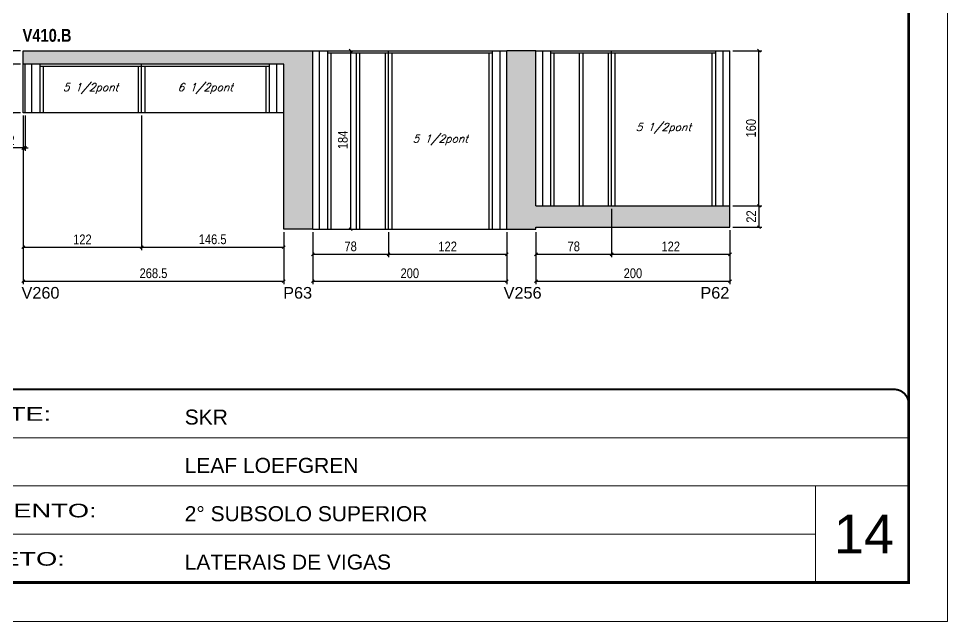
# Model space of a CAD drawing. Extents: x 3309 to 9590, y -2522 to 15424.
# Drawn here: x 5435 to 6393, y 10112 to 10734 of the extents above; entities that cross this region are included whole.
import ezdxf

# ---------------------------------------------------------------- set-up
doc = ezdxf.new("R2010")
doc.units = 0
doc.linetypes.add('CONTINUO', pattern=[0])
doc.linetypes.add('DASHED', pattern=[0.75, 0.5, -0.25])
for name, color, linetype in [('5', 5, 'Continuous'), ('COTA', 241, 'Continuous'), ('NOMENCLATURA', 7, 'Continuous'), ('Painéis', 200, 'Continuous'), ('SARR_2.2x7', 40, 'Continuous'), ('SARR_3.5x7', 81, 'Continuous'), ('texto', 7, 'Continuous')]:
    doc.layers.add(name, color=color, linetype=linetype)
for name, color, linetype, lineweight in [('CARIMBO', 255, 'Continuous', 9), ('Folhas', 255, 'Continuous', 9), ('SARRAFO DE PRESSAO', 251, 'DASHED', 9)]:
    doc.layers.add(name, color=color, linetype=linetype, lineweight=lineweight)
doc.styles.add('ARIAL', font='arial.ttf')
doc.styles.add('COTA TECNICA', font='techl___.ttf', dxfattribs={"height": 10})
doc.styles.add('Romans', font='romans.shx')
doc.styles.get("Standard").update_dxf_attribs({"font": 'arial.ttf'})
doc.styles.add('TECNICA', font='techb___.ttf', dxfattribs={"height": 10})
doc.styles.add('Tecnologia', font='')
doc.styles.get('Tecnologia').set_extended_font_data('Forgotten Futurist')
doc.dimstyles.new('PAINEL', dxfattribs={"dimtxt": 10, "dimasz": 3, "dimexe": 3, "dimexo": 3, "dimgap": 3, "dimtad": 1, "dimdec": 1, "dimzin": 12, "dimdsep": 46, "dimtxsty": 'COTA TECNICA', "dimblk1": 'OBLIQUE', "dimblk2": 'OBLIQUE', "dimsah": 1, "dimcen": 0.9, "dimclrd": 4, "dimclre": 4, "dimclrt": 240, "dimadec": 1, "dimazin": 3, "dimtfac": 1, "dimtdec": 1, "dimtmove": 0, "dimatfit": 3, "dimfxl": 1, "dimtolj": 1, "dimtzin": 12, "dimarcsym": 0})

# ---------------------------------------------------------------- blocks, each defined once
blk = doc.blocks.new('9999999999')
at = {"color": 30, "linetype": 'CONTINUO'}
for p, q in [((98564.56, 34379.64), (99583.98, 34379.64)), ((98564.56, 34329.83), (99487.98, 34329.83)), ((99583.98, 34329.83), (99487.98, 34329.83)), ((99487.98, 34329.83), (99487.98, 34230.21)), ((98564.56, 34280.02), (99487.98, 34280.02))]:
    blk.add_line(p, q, dxfattribs=at)
at = {"color": 30, "linetype": 'CONTINUO', "const_width": 2}
blk.add_lwpolyline([(99583.98, 34230.21), (99583.98, 34414.45, 0.414214), (99568.98, 34429.45), (98228.98, 34429.45, 0.414214), (98213.98, 34414.45), (98213.98, 34245.21, 0.414214), (98228.98, 34230.21), (99583.98, 34230.21)], format="xyb", dxfattribs=at)
at = {"layer": 'Folhas'}
blk.add_lwpolyline([(98138.98, 34190.21), (99623.98, 34190.21), (99623.98, 35240.21), (98138.98, 35240.21)], close=True, dxfattribs=at)
at = {"layer": 'Folhas', "color": 30, "const_width": 3}
blk.add_lwpolyline([(98213.98, 34230.21), (99583.98, 34230.21), (99583.98, 35200.21), (98213.98, 35200.21)], close=True, dxfattribs=at)
at = {"color": 7, "linetype": 'Continuous', "ltscale": 5, "style": 'ARIAL'}
for s, height, p in [('SKR', 15.483, (98837.68, 34393.13)), ('LEAF LOEFGREN', 15.4829, (98837.68, 34343.32)), ('2° SUBSOLO SUPERIOR', 15.4829, (98837.68, 34293.51)), ('LATERAIS DE VIGAS', 15.4829, (98837.68, 34243.7))]:
    blk.add_text(s, height=height, dxfattribs=at).set_placement(p)
at = {"layer": 'Folhas', "color": 7, "style": 'Tecnologia', "width": 1.5}
for s, p in [('CLIENTE:', (98573.65, 34397.17)), ('PAVIMENTO:', (98573.65, 34297.5)), ('PROJETO:', (98573.65, 34247.69))]:
    blk.add_text(s, height=14, dxfattribs=at).set_placement(p)
blk = doc.blocks.new('_Oblique')
at = {"color": 0, "linetype": 'ByBlock', "lineweight": -2}
blk.add_line((-0.5, -0.5), (0.5, 0.5), dxfattribs=at)
blk = doc.blocks.new('*D1054')
at = {"layer": 'COTA', "color": 4, "lineweight": -2, "transparency": 16777216}
for p, q in [((5437.12, 10686.55), (5424.75, 10686.55)), ((5427.75, 10686.55), (5427.75, 10636.55)), ((5437.12, 10636.55), (5424.75, 10636.55))]:
    blk.add_line(p, q, dxfattribs=at)
at = {"layer": 'Defpoints', "color": 0, "transparency": 16777216}
for p in [(5440.12, 10686.55), (5427.75, 10636.55), (5440.12, 10636.55)]:
    blk.add_point(p, dxfattribs=at)
at = {"layer": 'COTA', "color": 4, "lineweight": -2, "transparency": 16777216, "xscale": 3, "yscale": 3, "zscale": 3}
for p, rotation in [((5427.75, 10686.55), 90), ((5427.75, 10636.55), 270)]:
    blk.add_blockref('_Oblique', p, dxfattribs=dict(at, rotation=rotation))
at = {"layer": 'COTA', "color": 240, "transparency": 16777216, "insert": (5419.64, 10661.55), "char_height": 10, "attachment_point": 5, "rotation": 90, "style": 'COTA TECNICA'}
blk.add_mtext('\\A1;50', dxfattribs=at)
blk = doc.blocks.new('*D1055')
at = {"layer": 'COTA', "color": 4, "lineweight": -2, "transparency": 16777216}
for p, q in [((5427.75, 10700.55), (5427.75, 10719.67)), ((5437.12, 10700.55), (5424.75, 10700.55)), ((5427.75, 10686.55), (5427.75, 10700.55)), ((5437.12, 10686.55), (5424.75, 10686.55))]:
    blk.add_line(p, q, dxfattribs=at)
at = {"layer": 'Defpoints', "color": 0, "transparency": 16777216}
for p in [(5427.75, 10700.55), (5440.12, 10700.55), (5440.12, 10686.55)]:
    blk.add_point(p, dxfattribs=at)
at = {"layer": 'COTA', "color": 4, "lineweight": -2, "transparency": 16777216, "xscale": 3, "yscale": 3, "zscale": 3}
for p, rotation in [((5427.75, 10700.55), 90), ((5427.75, 10686.55), 270)]:
    blk.add_blockref('_Oblique', p, dxfattribs=dict(at, rotation=rotation))
at = {"layer": 'COTA', "color": 240, "transparency": 16777216, "insert": (5419.68, 10711.61), "char_height": 10, "attachment_point": 5, "rotation": 90, "style": 'COTA TECNICA'}
blk.add_mtext('\\A1;14', dxfattribs=at)
blk = doc.blocks.new('*D1072')
at = {"layer": 'COTA', "color": 4, "lineweight": -2, "transparency": 16777216}
for p, q in [((5440.12, 10633.55), (5440.12, 10459.93)), ((5708.62, 10513.55), (5708.62, 10459.93)), ((5440.12, 10462.93), (5708.62, 10462.93))]:
    blk.add_line(p, q, dxfattribs=at)
at = {"layer": 'Defpoints', "color": 0, "transparency": 16777216}
for p in [(5440.12, 10636.55), (5708.62, 10516.55), (5708.62, 10462.93)]:
    blk.add_point(p, dxfattribs=at)
at = {"layer": 'COTA', "color": 4, "lineweight": -2, "transparency": 16777216, "xscale": 3, "yscale": 3, "zscale": 3, "rotation": 180}
blk.add_blockref('_Oblique', (5440.12, 10462.93), dxfattribs=at)
at = {"layer": 'COTA', "color": 4, "lineweight": -2, "transparency": 16777216, "xscale": 3, "yscale": 3, "zscale": 3}
blk.add_blockref('_Oblique', (5708.62, 10462.93), dxfattribs=at)
at = {"layer": 'COTA', "color": 240, "transparency": 16777216, "insert": (5574.37, 10471.06), "char_height": 10, "attachment_point": 5, "style": 'COTA TECNICA'}
blk.add_mtext('\\A1;268.5', dxfattribs=at)
blk = doc.blocks.new('*D1073')
at = {"layer": 'COTA', "color": 4, "lineweight": -2, "transparency": 16777216}
for p, q in [((5440.12, 10633.55), (5440.12, 10494.94)), ((5562.12, 10633.55), (5562.12, 10494.94)), ((5440.12, 10497.94), (5562.12, 10497.94))]:
    blk.add_line(p, q, dxfattribs=at)
at = {"layer": 'Defpoints', "color": 0, "transparency": 16777216}
for p in [(5440.12, 10636.55), (5562.12, 10636.55), (5562.12, 10497.94)]:
    blk.add_point(p, dxfattribs=at)
at = {"layer": 'COTA', "color": 4, "lineweight": -2, "transparency": 16777216, "xscale": 3, "yscale": 3, "zscale": 3, "rotation": 180}
blk.add_blockref('_Oblique', (5440.12, 10497.94), dxfattribs=at)
at = {"layer": 'COTA', "color": 4, "lineweight": -2, "transparency": 16777216, "xscale": 3, "yscale": 3, "zscale": 3}
blk.add_blockref('_Oblique', (5562.12, 10497.94), dxfattribs=at)
at = {"layer": 'COTA', "color": 240, "transparency": 16777216, "insert": (5501.12, 10505.99), "char_height": 10, "attachment_point": 5, "style": 'COTA TECNICA'}
blk.add_mtext('\\A1;122', dxfattribs=at)
blk = doc.blocks.new('*D1056')
at = {"layer": 'COTA', "color": 4, "lineweight": -2, "transparency": 16777216}
for p, q in [((5562.12, 10633.55), (5562.12, 10494.94)), ((5708.62, 10513.55), (5708.62, 10494.94)), ((5562.12, 10497.94), (5708.62, 10497.94))]:
    blk.add_line(p, q, dxfattribs=at)
at = {"layer": 'Defpoints', "color": 0, "transparency": 16777216}
for p in [(5562.12, 10636.55), (5708.62, 10516.55), (5708.62, 10497.94)]:
    blk.add_point(p, dxfattribs=at)
at = {"layer": 'COTA', "color": 4, "lineweight": -2, "transparency": 16777216, "xscale": 3, "yscale": 3, "zscale": 3, "rotation": 180}
blk.add_blockref('_Oblique', (5562.12, 10497.94), dxfattribs=at)
at = {"layer": 'COTA', "color": 4, "lineweight": -2, "transparency": 16777216, "xscale": 3, "yscale": 3, "zscale": 3}
blk.add_blockref('_Oblique', (5708.62, 10497.94), dxfattribs=at)
at = {"layer": 'COTA', "color": 240, "transparency": 16777216, "insert": (5635.37, 10506.04), "char_height": 10, "attachment_point": 5, "style": 'COTA TECNICA'}
blk.add_mtext('\\A1;146.5', dxfattribs=at)
blk = doc.blocks.new('*D1074')
at = {"layer": 'COTA', "color": 4, "lineweight": -2, "transparency": 16777216}
for p, q in [((5440.12, 10633.55), (5440.12, 10597.25)), ((5442.12, 10633.55), (5442.12, 10597.25)), ((5440.12, 10600.25), (5422.01, 10600.25)), ((5442.12, 10600.25), (5440.12, 10600.25)), ((5442.12, 10600.25), (5445.12, 10600.25))]:
    blk.add_line(p, q, dxfattribs=at)
at = {"layer": 'Defpoints', "color": 0, "transparency": 16777216}
for p in [(5440.12, 10636.55), (5442.12, 10636.55), (5440.12, 10600.25)]:
    blk.add_point(p, dxfattribs=at)
at = {"layer": 'COTA', "color": 4, "lineweight": -2, "transparency": 16777216, "xscale": 3, "yscale": 3, "zscale": 3}
blk.add_blockref('_Oblique', (5440.12, 10600.25), dxfattribs=at)
at = {"layer": 'COTA', "color": 4, "lineweight": -2, "transparency": 16777216, "xscale": 3, "yscale": 3, "zscale": 3, "rotation": 180}
blk.add_blockref('_Oblique', (5442.12, 10600.25), dxfattribs=at)
at = {"layer": 'COTA', "color": 240, "transparency": 16777216, "insert": (5428.06, 10608.25), "char_height": 10, "attachment_point": 5, "style": 'COTA TECNICA'}
blk.add_mtext('\\A1;2', dxfattribs=at)
blk = doc.blocks.new('*D1062')
at = {"layer": 'COTA', "color": 4, "linetype": 'ByBlock', "lineweight": -2, "transparency": 16777216}
for p, q in [((6046.62, 10537.55), (6046.62, 10487.64)), ((5968.62, 10513.55), (5968.62, 10487.64)), ((5968.62, 10490.64), (6046.62, 10490.64))]:
    blk.add_line(p, q, dxfattribs=at)
at = {"layer": 'Defpoints', "color": 0, "linetype": 'ByBlock', "transparency": 16777216}
for p in [(6046.62, 10540.55), (5968.62, 10516.55), (6046.62, 10490.64)]:
    blk.add_point(p, dxfattribs=at)
at = {"layer": 'COTA', "color": 4, "linetype": 'ByBlock', "lineweight": -2, "transparency": 16777216, "xscale": 3, "yscale": 3, "zscale": 3, "rotation": 180}
blk.add_blockref('_Oblique', (5968.62, 10490.64), dxfattribs=at)
at = {"layer": 'COTA', "color": 4, "linetype": 'ByBlock', "lineweight": -2, "transparency": 16777216, "xscale": 3, "yscale": 3, "zscale": 3}
blk.add_blockref('_Oblique', (6046.62, 10490.64), dxfattribs=at)
at = {"layer": 'COTA', "color": 240, "linetype": 'ByBlock', "transparency": 16777216, "insert": (6007.62, 10498.73), "char_height": 10, "attachment_point": 5, "style": 'COTA TECNICA'}
blk.add_mtext('\\A1;78', dxfattribs=at)
blk = doc.blocks.new('*D1063')
at = {"layer": 'COTA', "color": 4, "linetype": 'ByBlock', "lineweight": -2, "transparency": 16777216}
for p, q in [((6046.62, 10537.55), (6046.62, 10487.64)), ((6168.62, 10515.55), (6168.62, 10487.64)), ((6046.62, 10490.64), (6168.62, 10490.64))]:
    blk.add_line(p, q, dxfattribs=at)
at = {"layer": 'Defpoints', "color": 0, "linetype": 'ByBlock', "transparency": 16777216}
for p in [(6046.62, 10540.55), (6168.62, 10518.55), (6168.62, 10490.64)]:
    blk.add_point(p, dxfattribs=at)
at = {"layer": 'COTA', "color": 4, "linetype": 'ByBlock', "lineweight": -2, "transparency": 16777216, "xscale": 3, "yscale": 3, "zscale": 3, "rotation": 180}
blk.add_blockref('_Oblique', (6046.62, 10490.64), dxfattribs=at)
at = {"layer": 'COTA', "color": 4, "linetype": 'ByBlock', "lineweight": -2, "transparency": 16777216, "xscale": 3, "yscale": 3, "zscale": 3}
blk.add_blockref('_Oblique', (6168.62, 10490.64), dxfattribs=at)
at = {"layer": 'COTA', "color": 240, "linetype": 'ByBlock', "transparency": 16777216, "insert": (6107.62, 10498.7), "char_height": 10, "attachment_point": 5, "style": 'COTA TECNICA'}
blk.add_mtext('\\A1;122', dxfattribs=at)
blk = doc.blocks.new('*D1076')
at = {"layer": 'COTA', "color": 4, "linetype": 'ByBlock', "lineweight": -2, "transparency": 16777216}
for p, q in [((6168.62, 10515.55), (6168.62, 10459.93)), ((5968.62, 10513.55), (5968.62, 10459.93)), ((5968.62, 10462.93), (6168.62, 10462.93))]:
    blk.add_line(p, q, dxfattribs=at)
at = {"layer": 'Defpoints', "color": 0, "linetype": 'ByBlock', "transparency": 16777216}
for p in [(5968.62, 10516.55), (6168.62, 10518.55), (6168.62, 10462.93)]:
    blk.add_point(p, dxfattribs=at)
at = {"layer": 'COTA', "color": 4, "linetype": 'ByBlock', "lineweight": -2, "transparency": 16777216, "xscale": 3, "yscale": 3, "zscale": 3, "rotation": 180}
blk.add_blockref('_Oblique', (5968.62, 10462.93), dxfattribs=at)
at = {"layer": 'COTA', "color": 4, "linetype": 'ByBlock', "lineweight": -2, "transparency": 16777216, "xscale": 3, "yscale": 3, "zscale": 3}
blk.add_blockref('_Oblique', (6168.62, 10462.93), dxfattribs=at)
at = {"layer": 'COTA', "color": 240, "linetype": 'ByBlock', "transparency": 16777216, "insert": (6068.62, 10471.03), "char_height": 10, "attachment_point": 5, "style": 'COTA TECNICA'}
blk.add_mtext('\\A1;200', dxfattribs=at)
blk = doc.blocks.new('*D1064')
at = {"layer": 'COTA', "color": 4, "linetype": 'ByBlock', "lineweight": -2, "transparency": 16777216}
for p, q in [((5738.62, 10513.55), (5738.62, 10487.64)), ((5816.62, 10513.55), (5816.62, 10487.64)), ((5738.62, 10490.64), (5816.62, 10490.64))]:
    blk.add_line(p, q, dxfattribs=at)
at = {"layer": 'Defpoints', "color": 0, "linetype": 'ByBlock', "transparency": 16777216}
for p in [(5738.62, 10516.55), (5816.62, 10516.55), (5816.62, 10490.64)]:
    blk.add_point(p, dxfattribs=at)
at = {"layer": 'COTA', "color": 4, "linetype": 'ByBlock', "lineweight": -2, "transparency": 16777216, "xscale": 3, "yscale": 3, "zscale": 3, "rotation": 180}
blk.add_blockref('_Oblique', (5738.62, 10490.64), dxfattribs=at)
at = {"layer": 'COTA', "color": 4, "linetype": 'ByBlock', "lineweight": -2, "transparency": 16777216, "xscale": 3, "yscale": 3, "zscale": 3}
blk.add_blockref('_Oblique', (5816.62, 10490.64), dxfattribs=at)
at = {"layer": 'COTA', "color": 240, "linetype": 'ByBlock', "transparency": 16777216, "insert": (5777.62, 10498.73), "char_height": 10, "attachment_point": 5, "style": 'COTA TECNICA'}
blk.add_mtext('\\A1;78', dxfattribs=at)
blk = doc.blocks.new('*D1065')
at = {"layer": 'COTA', "color": 4, "linetype": 'ByBlock', "lineweight": -2, "transparency": 16777216}
for p, q in [((5816.62, 10513.55), (5816.62, 10487.64)), ((5938.62, 10513.55), (5938.62, 10487.64)), ((5816.62, 10490.64), (5938.62, 10490.64))]:
    blk.add_line(p, q, dxfattribs=at)
at = {"layer": 'Defpoints', "color": 0, "linetype": 'ByBlock', "transparency": 16777216}
for p in [(5816.62, 10516.55), (5938.62, 10516.55), (5938.62, 10490.64)]:
    blk.add_point(p, dxfattribs=at)
at = {"layer": 'COTA', "color": 4, "linetype": 'ByBlock', "lineweight": -2, "transparency": 16777216, "xscale": 3, "yscale": 3, "zscale": 3, "rotation": 180}
blk.add_blockref('_Oblique', (5816.62, 10490.64), dxfattribs=at)
at = {"layer": 'COTA', "color": 4, "linetype": 'ByBlock', "lineweight": -2, "transparency": 16777216, "xscale": 3, "yscale": 3, "zscale": 3}
blk.add_blockref('_Oblique', (5938.62, 10490.64), dxfattribs=at)
at = {"layer": 'COTA', "color": 240, "linetype": 'ByBlock', "transparency": 16777216, "insert": (5877.62, 10498.7), "char_height": 10, "attachment_point": 5, "style": 'COTA TECNICA'}
blk.add_mtext('\\A1;122', dxfattribs=at)
blk = doc.blocks.new('*D1077')
at = {"layer": 'COTA', "color": 4, "linetype": 'ByBlock', "lineweight": -2, "transparency": 16777216}
for p, q in [((5738.62, 10513.55), (5738.62, 10459.93)), ((5938.62, 10513.55), (5938.62, 10459.93)), ((5738.62, 10462.93), (5938.62, 10462.93))]:
    blk.add_line(p, q, dxfattribs=at)
at = {"layer": 'Defpoints', "color": 0, "linetype": 'ByBlock', "transparency": 16777216}
for p in [(5738.62, 10516.55), (5938.62, 10516.55), (5938.62, 10462.93)]:
    blk.add_point(p, dxfattribs=at)
at = {"layer": 'COTA', "color": 4, "linetype": 'ByBlock', "lineweight": -2, "transparency": 16777216, "xscale": 3, "yscale": 3, "zscale": 3, "rotation": 180}
blk.add_blockref('_Oblique', (5738.62, 10462.93), dxfattribs=at)
at = {"layer": 'COTA', "color": 4, "linetype": 'ByBlock', "lineweight": -2, "transparency": 16777216, "xscale": 3, "yscale": 3, "zscale": 3}
blk.add_blockref('_Oblique', (5938.62, 10462.93), dxfattribs=at)
at = {"layer": 'COTA', "color": 240, "linetype": 'ByBlock', "transparency": 16777216, "insert": (5838.62, 10471.03), "char_height": 10, "attachment_point": 5, "style": 'COTA TECNICA'}
blk.add_mtext('\\A1;200', dxfattribs=at)
blk = doc.blocks.new('*D1078')
at = {"layer": 'COTA', "color": 4, "lineweight": -2, "transparency": 16777216}
for p, q in [((5741.62, 10700.55), (5780.75, 10700.55)), ((5777.75, 10516.55), (5777.75, 10700.55)), ((5741.62, 10516.55), (5780.75, 10516.55))]:
    blk.add_line(p, q, dxfattribs=at)
at = {"layer": 'Defpoints', "color": 0, "transparency": 16777216}
for p in [(5738.62, 10700.55), (5777.75, 10700.55), (5738.62, 10516.55)]:
    blk.add_point(p, dxfattribs=at)
at = {"layer": 'COTA', "color": 4, "lineweight": -2, "transparency": 16777216, "xscale": 3, "yscale": 3, "zscale": 3}
for p, rotation in [((5777.75, 10700.55), 90), ((5777.75, 10516.55), 270)]:
    blk.add_blockref('_Oblique', p, dxfattribs=dict(at, rotation=rotation))
at = {"layer": 'COTA', "color": 240, "transparency": 16777216, "insert": (5769.65, 10608.55), "char_height": 10, "attachment_point": 5, "rotation": 90, "style": 'COTA TECNICA'}
blk.add_mtext('\\A1;184', dxfattribs=at)
blk = doc.blocks.new('*D1082')
at = {"layer": 'COTA', "color": 4, "lineweight": -2, "transparency": 16777216}
for p, q in [((6171.62, 10540.55), (6201.57, 10540.55)), ((6198.57, 10540.55), (6198.57, 10518.55)), ((6171.62, 10518.55), (6201.57, 10518.55))]:
    blk.add_line(p, q, dxfattribs=at)
at = {"layer": 'Defpoints', "color": 0, "transparency": 16777216}
for p in [(6168.62, 10540.55), (6168.62, 10518.55), (6198.57, 10518.55)]:
    blk.add_point(p, dxfattribs=at)
at = {"layer": 'COTA', "color": 4, "lineweight": -2, "transparency": 16777216, "xscale": 3, "yscale": 3, "zscale": 3}
for p, rotation in [((6198.57, 10540.55), 90), ((6198.57, 10518.55), 270)]:
    blk.add_blockref('_Oblique', p, dxfattribs=dict(at, rotation=rotation))
at = {"layer": 'COTA', "color": 240, "transparency": 16777216, "insert": (6190.57, 10529.55), "char_height": 10, "attachment_point": 5, "rotation": 90, "style": 'COTA TECNICA'}
blk.add_mtext('\\A1;22', dxfattribs=at)
blk = doc.blocks.new('*D1083')
at = {"layer": 'COTA', "color": 4, "lineweight": -2, "transparency": 16777216}
for p, q in [((6171.62, 10700.55), (6201.57, 10700.55)), ((6198.57, 10540.55), (6198.57, 10700.55)), ((6171.62, 10540.55), (6201.57, 10540.55))]:
    blk.add_line(p, q, dxfattribs=at)
at = {"layer": 'Defpoints', "color": 0, "transparency": 16777216}
for p in [(6168.62, 10700.55), (6198.57, 10700.55), (6168.62, 10540.55)]:
    blk.add_point(p, dxfattribs=at)
at = {"layer": 'COTA', "color": 4, "lineweight": -2, "transparency": 16777216, "xscale": 3, "yscale": 3, "zscale": 3}
for p, rotation in [((6198.57, 10700.55), 90), ((6198.57, 10540.55), 270)]:
    blk.add_blockref('_Oblique', p, dxfattribs=dict(at, rotation=rotation))
at = {"layer": 'COTA', "color": 240, "transparency": 16777216, "insert": (6190.46, 10620.55), "char_height": 10, "attachment_point": 5, "rotation": 90, "style": 'COTA TECNICA'}
blk.add_mtext('\\A1;160', dxfattribs=at)

msp = doc.modelspace()

# ---------------------------------------------------------------- hatches: boundary and pattern name
at = {"layer": 'COTA'}
h = msp.add_hatch(dxfattribs=at)
h.set_pattern_fill('AR-CONC', color=256, scale=0.03)
h.paths.add_polyline_path([(5738.62, 10700.55), (5440.12, 10700.55), (5440.12, 10686.55), (5708.62, 10686.55), (5708.62, 10636.55), (5708.62, 10516.55), (5738.62, 10516.55)])
h = msp.add_hatch(dxfattribs=at)
h.set_pattern_fill('AR-CONC', color=256, scale=0.03)
h.paths.add_polyline_path([(5968.62, 10700.55), (5938.62, 10700.55), (5938.62, 10516.55), (5968.62, 10516.55), (5968.62, 10518.55), (6168.62, 10518.55), (6168.62, 10540.55), (5968.62, 10540.55)])

# ---------------------------------------------------------------- linework, layer by layer
for p, q in [((5440.12, 10686.55), (5440.12, 10700.55)), ((5440.12, 10700.55), (5738.62, 10700.55)), ((5968.62, 10700.55), (5938.62, 10700.55)), ((5708.62, 10516.55), (5708.62, 10636.55)), ((6168.62, 10518.55), (6168.62, 10540.55)), ((5738.62, 10516.55), (5708.62, 10516.55)), ((5938.62, 10516.55), (5968.62, 10516.55)), ((5968.62, 10516.55), (5968.62, 10518.55)), ((5968.62, 10518.55), (6168.62, 10518.55))]:
    msp.add_line(p, q, dxfattribs=at)
at = {"layer": 'Painéis', "linetype": 'ByBlock'}
for p, q in [((5738.62, 10700.55), (5938.62, 10700.55)), ((5738.62, 10516.55), (5738.62, 10700.55)), ((5816.62, 10516.55), (5816.62, 10700.55)), ((5938.62, 10516.55), (5938.62, 10700.55)), ((5968.62, 10700.55), (6168.62, 10700.55)), ((5968.62, 10540.55), (5968.62, 10700.55)), ((6046.62, 10540.55), (6046.62, 10700.55)), ((6168.62, 10540.55), (6168.62, 10700.55)), ((5440.12, 10636.55), (5440.12, 10686.55)), ((5708.62, 10686.55), (5440.12, 10686.55)), ((5442.12, 10636.55), (5442.12, 10686.55)), ((5562.12, 10636.55), (5562.12, 10686.55)), ((5708.62, 10636.55), (5708.62, 10686.55)), ((5708.62, 10636.55), (5440.12, 10636.55)), ((5968.62, 10540.55), (6168.62, 10540.55)), ((5738.62, 10516.55), (5938.62, 10516.55))]:
    msp.add_line(p, q, dxfattribs=at)
at = {"layer": 'SARR_2.2x7', "linetype": 'Continuous'}
for p, q in [((5745.62, 10516.55), (5745.62, 10700.55)), ((5753.62, 10698.35), (5816.62, 10698.35)), ((5816.62, 10698.35), (5923.62, 10698.35)), ((5931.62, 10516.55), (5931.62, 10700.55)), ((5975.62, 10540.55), (5975.62, 10700.55)), ((5983.62, 10698.35), (6046.62, 10698.35)), ((6046.62, 10698.35), (6153.62, 10698.35)), ((6161.62, 10540.55), (6161.62, 10700.55)), ((5449.12, 10636.55), (5449.12, 10686.55)), ((5701.62, 10636.55), (5701.62, 10686.55)), ((5562.12, 10684.35), (5457.12, 10684.35)), ((5693.62, 10684.35), (5562.12, 10684.35))]:
    msp.add_line(p, q, dxfattribs=at)
at = {"layer": 'SARR_3.5x7'}
for p, q in [((5753.62, 10700.55), (5753.62, 10516.55)), ((5757.12, 10698.35), (5757.12, 10516.55)), ((5783.36, 10698.35), (5783.36, 10516.55)), ((5786.86, 10698.35), (5786.86, 10516.55)), ((5813.12, 10698.35), (5813.12, 10516.55)), ((5820.12, 10698.35), (5820.12, 10516.55)), ((5920.12, 10698.35), (5920.12, 10516.55)), ((5923.62, 10700.55), (5923.62, 10516.55)), ((5983.62, 10700.55), (5983.62, 10540.55)), ((5987.12, 10698.35), (5987.12, 10540.55)), ((6013.36, 10698.35), (6013.36, 10540.55)), ((6016.86, 10698.35), (6016.86, 10540.55)), ((6043.12, 10698.35), (6043.12, 10540.55)), ((6050.12, 10698.35), (6050.12, 10540.55)), ((6150.12, 10698.35), (6150.12, 10540.55)), ((6153.62, 10700.55), (6153.62, 10540.55)), ((5457.12, 10686.55), (5457.12, 10636.55)), ((5693.62, 10686.55), (5693.62, 10636.55)), ((5460.62, 10684.35), (5460.62, 10636.55)), ((5558.62, 10684.35), (5558.62, 10636.55)), ((5565.62, 10684.35), (5565.62, 10636.55)), ((5690.12, 10684.35), (5690.12, 10636.55))]:
    msp.add_line(p, q, dxfattribs=at)

# ---------------------------------------------------------------- block references
at = {"layer": 'SARRAFO DE PRESSAO', "color": 6, "linetype": 'ByBlock'}
msp.add_blockref('9999999999', (-93231.11, -24078.07), dxfattribs=at)

# ---------------------------------------------------------------- texts
at = {"layer": '5', "linetype": 'Continuous'}
for s, p in [('V260', (5438.32, 10444.92)), ('P63', (5708.08, 10444.92)), ('V256', (5935.36, 10444.92)), ('P62', (6138.22, 10444.92))]:
    msp.add_text(s, height=12, rotation=0.00004, dxfattribs=at).set_placement(p)
at = {"layer": 'CARIMBO', "style": 'ARIAL'}
msp.add_text('14', height=40, dxfattribs=at).set_placement((6275.73, 10182.28))
at = {"layer": 'NOMENCLATURA', "style": 'TECNICA'}
msp.add_text('V410.B', height=13.2, dxfattribs=at).set_placement((5439.4, 10709.74))
at = {"layer": 'texto', "color": 2, "char_height": 8, "attachment_point": 5, "style": 'Romans'}
for s, insert in [('{\\Q19;\\C256;5 1/2pont}', (5509.62, 10661.55)), ('{\\Q19;\\C256;6 1/2pont}', (5627.87, 10661.55)), ('{\\Q19;\\C256;5 1/2pont}', (6100.12, 10620.55)), ('{\\Q19;\\C256;5 1/2pont}', (5870.12, 10608.55))]:
    msp.add_mtext(s, dxfattribs=dict(at, insert=insert))

# ---------------------------------------------------------------- dimensions: what is measured, and where the dimension line sits
at = {"layer": 'COTA'}
for base, p1, p2, picture, middle in [((5427.75, 10700.55), (5440.12, 10686.55), (5440.12, 10700.55), '*D1055', (5419.68, 10711.61)), ((5777.75, 10700.55), (5738.62, 10516.55), (5738.62, 10700.55), '*D1078', (5769.65, 10608.55)), ((6198.57, 10700.55), (6168.62, 10540.55), (6168.62, 10700.55), '*D1083', (6190.46, 10620.55)), ((5427.75, 10636.55), (5440.12, 10686.55), (5440.12, 10636.55), '*D1054', (5419.64, 10661.55)), ((6198.57, 10518.55), (6168.62, 10540.55), (6168.62, 10518.55), '*D1082', (6190.57, 10529.55))]:
    dim = msp.add_linear_dim(base=base, p1=p1, p2=p2, angle=90, dimstyle='PAINEL', dxfattribs=at)
    dim.commit()
    dim.dimension.update_dxf_attribs({"geometry": picture, "text_midpoint": middle})
for base, p1, p2, picture, middle in [((5440.12, 10600.25), (5442.12, 10636.55), (5440.12, 10636.55), '*D1074', (5428.06, 10608.25)), ((5708.62, 10462.93), (5440.12, 10636.55), (5708.62, 10516.55), '*D1072', (5574.37, 10471.06)), ((5562.12, 10497.94), (5440.12, 10636.55), (5562.12, 10636.55), '*D1073', (5501.12, 10505.99))]:
    dim = msp.add_linear_dim(base=base, p1=p1, p2=p2, dimstyle='PAINEL', dxfattribs=at)
    dim.commit()
    dim.dimension.update_dxf_attribs({"geometry": picture, "text_midpoint": middle})
dim = msp.add_linear_dim(base=(5708.62, 10497.94), p1=(5562.12, 10636.55), p2=(5708.62, 10516.55), dimstyle='PAINEL', override={"dimtmove": 1}, dxfattribs=at)
dim.commit()
dim.dimension.update_dxf_attribs({"geometry": '*D1056', "text_midpoint": (5635.37, 10506.04)})
at = {"layer": 'COTA', "linetype": 'ByBlock'}
for base, p1, p2, picture, middle in [((6046.62, 10490.64), (5968.62, 10516.55), (6046.62, 10540.55), '*D1062', (6007.62, 10498.73)), ((5816.62, 10490.64), (5738.62, 10516.55), (5816.62, 10516.55), '*D1064', (5777.62, 10498.73)), ((5938.62, 10462.93), (5738.62, 10516.55), (5938.62, 10516.55), '*D1077', (5838.62, 10471.03)), ((6168.62, 10462.93), (5968.62, 10516.55), (6168.62, 10518.55), '*D1076', (6068.62, 10471.03))]:
    dim = msp.add_linear_dim(base=base, p1=p1, p2=p2, angle=0, dimstyle='PAINEL', dxfattribs=at)
    dim.commit()
    dim.dimension.update_dxf_attribs({"geometry": picture, "text_midpoint": middle})
for base, p1, p2, picture, middle in [((6168.62, 10490.64), (6046.62, 10540.55), (6168.62, 10518.55), '*D1063', (6107.62, 10498.7)), ((5938.62, 10490.64), (5816.62, 10516.55), (5938.62, 10516.55), '*D1065', (5877.62, 10498.7))]:
    dim = msp.add_linear_dim(base=base, p1=p1, p2=p2, angle=0, dimstyle='PAINEL', override={"dimtmove": 1}, dxfattribs=at)
    dim.commit()
    dim.dimension.update_dxf_attribs({"geometry": picture, "text_midpoint": middle})

doc.saveas('drawing.dxf')
